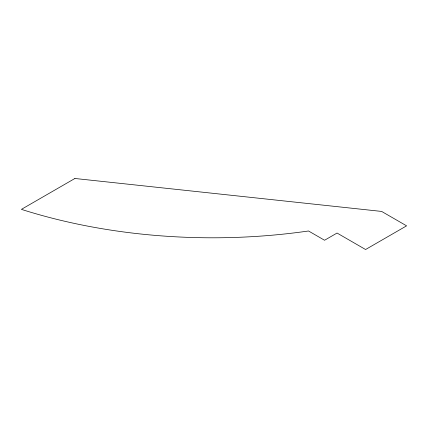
<?xml version="1.0" encoding="UTF-8"?>
<svg xmlns="http://www.w3.org/2000/svg" width="428" height="428" viewBox="0 0 428 428"><rect width="100%" height="100%" fill="white"/><g stroke="black" fill="none" stroke-linecap="round" stroke-linejoin="round"><path stroke-width="0.64" d="M74.9 178.481L21.4 209.367A395.734 228.472 0 0 0 308.518 230.986L324.568 240.252L337.05 233.046L365.582 249.519L406.6 225.84L381.632 211.427L74.9 178.481"/></g></svg>
